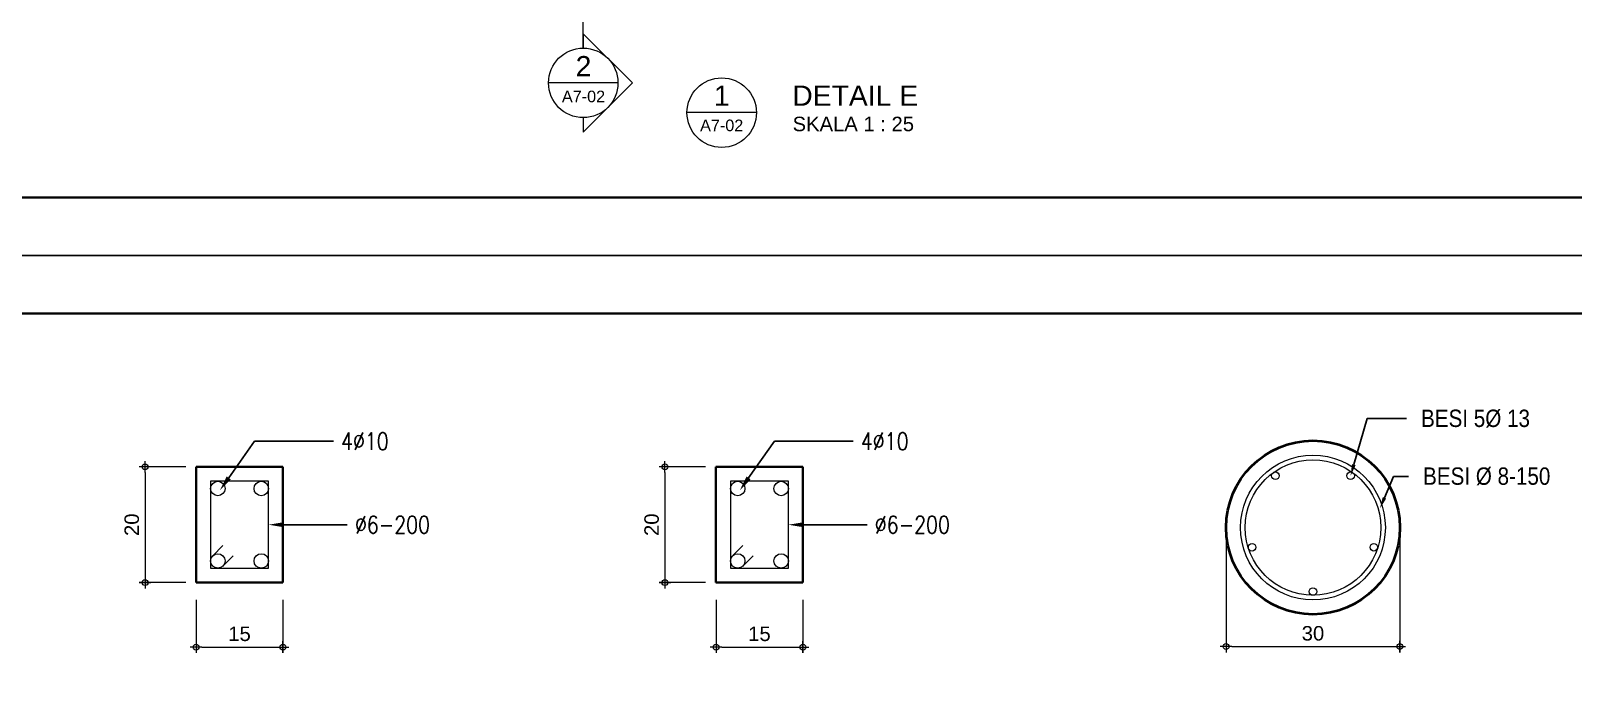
# Model space of a CAD drawing. Header units: millimetres. Extents: x -11 to 1625, y -267 to 195.
# Drawn here: x 870.45 to 897.08, y 55.39 to 66.88 of the extents above; entities that cross this region are included whole.
import ezdxf
from ezdxf import colors
from ezdxf.entities.mleader import LeaderData, LeaderLine
from ezdxf.enums import TextEntityAlignment as Align
from ezdxf.math import Vec2, Vec3

# ---------------------------------------------------------------- set-up
doc = ezdxf.new("R2010")
doc.units = ezdxf.units.MM
doc.linetypes.add('DASHDOT', pattern=[1, 0.5, -0.25, 0, -0.25])
for name, color, linetype, lineweight in [('GRS KOP', 1, 'Continuous', 35), ('grs-kop', 1, 'Continuous', 35), ('kol', 1, 'Continuous', 40), ('kop', 7, 'Continuous', 20), ('not', 7, 'Continuous', 20), ('Steell', 150, 'Continuous', 15), ('TEXT KETERANGAN', 7, 'Continuous', 9), ('tul', 41, 'Continuous', 15), ('u', 6, 'Continuous', 20)]:
    doc.layers.add(name, color=color, linetype=linetype, lineweight=lineweight)
doc.styles.add('ATTR', font='romans.shx', dxfattribs={"width": 0.8, "height": 1.735066})
doc.styles.add('BARU', font='complex.shx')
doc.styles.add('ISO', font='arial.ttf', dxfattribs={"width": 0.85})
doc.styles.add('S', font='SIMPLEX', dxfattribs={"width": 1.1})
doc.styles.get("Standard").update_dxf_attribs({"font": 'ARIALUNI.TTF'})
doc.dimstyles.new('SK-10', dxfattribs={"dimtxt": 0.25, "dimasz": 0.1, "dimexe": 0.1, "dimexo": 0, "dimgap": 0.1, "dimtad": 1, "dimdec": 0, "dimlfac": 10, "dimzin": 12, "dimdsep": 46, "dimtxsty": 'Standard', "dimblk": 'BULAT', "dimcen": 0.1, "dimdle": 0.1, "dimclrd": 256, "dimclre": 256, "dimclrt": 256, "dimadec": 0, "dimazin": 3, "dimtfac": 1, "dimtdec": 0, "dimtix": 1, "dimtofl": 0, "dimtmove": 0, "dimatfit": 3, "dimldrblk": 'BULAT', "dimfxl": 0, "dimtolj": 1, "dimtzin": 0, "dimlwd": -1, "dimlwe": -1, "dimarcsym": 0})

# ---------------------------------------------------------------- blocks, each defined once
blk = doc.blocks.new('kop')
at = {"layer": 'GRS KOP'}
blk.add_lwpolyline([(1, 54), (83, 54), (83, 1), (1, 1)], close=True, dxfattribs=at)
at = {"layer": 'kop', "color": 7}
for p, q in [((84, 55), (0, 55)), ((0, 0), (84, 0))]:
    blk.add_line(p, q, dxfattribs=at)
at = {"layer": 'kop', "style": 'BARU', "flags": 4}
for p, height in [((73.8, 5.4), 0.35), ((80.303, 5.382), 0.25), ((73.8, 4.9), 0.35), ((80.303, 4.882), 0.25), ((73.8, 4.4), 0.35), ((80.303, 4.382), 0.25)]:
    blk.add_attdef('-', p, '', height=height, dxfattribs=at)
at = {"layer": 'kop', "flags": 4}
for tag, p in [('AR-00', (78.057, 2.648)), ('00', (81.238, 2.647))]:
    blk.add_attdef(tag, text='', height=0.35, dxfattribs=at).set_placement(p, align=Align.MIDDLE)
blk = doc.blocks.new('Ndtpd')
blk.add_line((0.747, 0), (-0.747, 0))
blk.add_circle((0, 0), 0.747)
at = {"flags": 4}
for tag, height, p in [('NO', 0.5, (0, 0.148)), ('NOLBR', 0.3, (0, -0.398))]:
    blk.add_attdef(tag, text='', height=height, dxfattribs=at).set_placement(p, align=Align.CENTER)
for tag, p, height in [('NDTPD', (1.516, 0.148), 0.5), ('SKALA', (1.523, -0.398), 0.3)]:
    blk.add_attdef(tag, p, '', height=height, dxfattribs=at)
blk = doc.blocks.new('Npkn')
for p, q in [((0, 0.849), (0.849, 0)), ((0, 0.849), (0, 0.6)), ((0.6, 0), (-0.6, 0)), ((0, -0.849), (0.849, 0)), ((0, -0.6), (0, -0.849))]:
    blk.add_line(p, q)
blk.add_circle((0, 0), 0.6)
at = {"color": 5, "style": 'S', "width": 0.75, "flags": 4}
blk.add_attdef('NO', text='', height=0.3, dxfattribs=at).set_placement((0.005, 0.113), align=Align.CENTER)
at = {"style": 'S', "width": 0.75, "flags": 4}
blk.add_attdef('NOLBR', text='', height=0.2, dxfattribs=at).set_placement((0.005, -0.334), align=Align.CENTER)
blk = doc.blocks.new('BULAT')
for p, q in [((-1, 0), (1, 0)), ((0, -1), (0, 1))]:
    blk.add_line(p, q)
blk.add_circle((0, 0), 0.5)
blk = doc.blocks.new('*D2976')
at = {"layer": 'Defpoints', "color": 0}
for p in [(873.127, 59.351), (872.423, 57.351), (873.127, 57.351)]:
    blk.add_point(p, dxfattribs=at)
at = {"layer": 'u'}
for p, q in [((873.127, 59.351), (872.323, 59.351)), ((872.423, 59.251), (872.423, 57.451)), ((873.127, 57.351), (872.323, 57.351))]:
    blk.add_line(p, q, dxfattribs=at)
at = {"layer": 'u', "xscale": 0.1, "yscale": 0.1, "zscale": 0.1}
for p, rotation in [((872.423, 59.351), 90), ((872.423, 57.351), 270)]:
    blk.add_blockref('BULAT', p, dxfattribs=dict(at, rotation=rotation))
at = {"layer": 'u', "insert": (872.195, 58.351), "char_height": 0.25, "attachment_point": 5, "rotation": 90}
blk.add_mtext('\\A1;20', dxfattribs=at)
blk = doc.blocks.new('*D2977')
at = {"layer": 'Defpoints', "color": 0}
for p in [(873.305, 57.056), (874.805, 57.056), (874.805, 56.238)]:
    blk.add_point(p, dxfattribs=at)
at = {"layer": 'u'}
for p, q in [((873.305, 57.056), (873.305, 56.138)), ((874.805, 57.056), (874.805, 56.138)), ((873.405, 56.238), (874.705, 56.238))]:
    blk.add_line(p, q, dxfattribs=at)
at = {"layer": 'u', "xscale": 0.1, "yscale": 0.1, "zscale": 0.1, "rotation": 180}
blk.add_blockref('BULAT', (873.305, 56.238), dxfattribs=at)
at = {"layer": 'u', "xscale": 0.1, "yscale": 0.1, "zscale": 0.1}
blk.add_blockref('BULAT', (874.805, 56.238), dxfattribs=at)
at = {"layer": 'u', "insert": (874.055, 56.466), "char_height": 0.25, "attachment_point": 5}
blk.add_mtext('\\A1;15', dxfattribs=at)
blk = doc.blocks.new('*D2978')
at = {"layer": 'Defpoints', "color": 0}
for p in [(891.089, 58.303), (894.089, 58.303), (894.089, 56.248)]:
    blk.add_point(p, dxfattribs=at)
at = {"layer": 'u'}
for p, q in [((891.089, 58.303), (891.089, 56.148)), ((894.089, 58.303), (894.089, 56.148)), ((891.189, 56.248), (893.989, 56.248))]:
    blk.add_line(p, q, dxfattribs=at)
at = {"layer": 'u', "xscale": 0.1, "yscale": 0.1, "zscale": 0.1, "rotation": 180}
blk.add_blockref('BULAT', (891.089, 56.248), dxfattribs=at)
at = {"layer": 'u', "xscale": 0.1, "yscale": 0.1, "zscale": 0.1}
blk.add_blockref('BULAT', (894.089, 56.248), dxfattribs=at)
at = {"layer": 'u', "insert": (892.589, 56.475), "char_height": 0.25, "attachment_point": 5}
blk.add_mtext('\\A1;30', dxfattribs=at)
blk = doc.blocks.new('*D3003')
at = {"layer": 'Defpoints', "color": 0}
for p in [(882.103, 59.351), (881.399, 57.351), (882.103, 57.351)]:
    blk.add_point(p, dxfattribs=at)
at = {"layer": 'u'}
for p, q in [((882.103, 59.351), (881.299, 59.351)), ((881.399, 59.251), (881.399, 57.451)), ((882.103, 57.351), (881.299, 57.351))]:
    blk.add_line(p, q, dxfattribs=at)
at = {"layer": 'u', "xscale": 0.1, "yscale": 0.1, "zscale": 0.1}
for p, rotation in [((881.399, 59.351), 90), ((881.399, 57.351), 270)]:
    blk.add_blockref('BULAT', p, dxfattribs=dict(at, rotation=rotation))
at = {"layer": 'u', "insert": (881.171, 58.351), "char_height": 0.25, "attachment_point": 5, "rotation": 90}
blk.add_mtext('\\A1;20', dxfattribs=at)
blk = doc.blocks.new('*D3004')
at = {"layer": 'Defpoints', "color": 0}
for p in [(882.282, 57.056), (883.782, 57.056), (883.782, 56.238)]:
    blk.add_point(p, dxfattribs=at)
at = {"layer": 'u'}
for p, q in [((882.282, 57.056), (882.282, 56.138)), ((883.782, 57.056), (883.782, 56.138)), ((882.382, 56.238), (883.682, 56.238))]:
    blk.add_line(p, q, dxfattribs=at)
at = {"layer": 'u', "xscale": 0.1, "yscale": 0.1, "zscale": 0.1, "rotation": 180}
blk.add_blockref('BULAT', (882.282, 56.238), dxfattribs=at)
at = {"layer": 'u', "xscale": 0.1, "yscale": 0.1, "zscale": 0.1}
blk.add_blockref('BULAT', (883.782, 56.238), dxfattribs=at)
at = {"layer": 'u', "insert": (883.032, 56.466), "char_height": 0.25, "attachment_point": 5}
blk.add_mtext('\\A1;15', dxfattribs=at)

msp = doc.modelspace()

# ---------------------------------------------------------------- linework, layer by layer
at = {"layer": 'grs-kop'}
for p, q in [((873.3051814, 59.3510652), (873.3051814, 57.3510652)), ((873.3051814, 59.3510652), (874.8051814, 59.3510652)), ((874.8051814, 57.3510652), (874.8051814, 59.3510652)), ((882.2815481, 59.3510652), (882.2815481, 57.3510652)), ((882.2815481, 59.3510652), (883.7815481, 59.3510652)), ((883.7815481, 57.3510652), (883.7815481, 59.3510652)), ((873.3051814, 57.3510652), (874.8051814, 57.3510652)), ((882.2815481, 57.3510652), (883.7815481, 57.3510652))]:
    msp.add_line(p, q, dxfattribs=at)
at = {"layer": 'kol'}
msp.add_circle((892.5889594, 58.3026068), 1.5, dxfattribs=at)
at = {"layer": 'not', "linetype": 'DASHDOT'}
msp.add_line((879.9893448, 66.5793686), (879.9893448, 70.3944784), dxfattribs=at)
at = {"layer": 'Steell'}
for centre, radius in [((892.5889594, 58.3026068), 1.25), ((892.5889594, 58.3026068), 1.17), ((891.9394567, 59.1965706), 0.065), ((893.2384621, 59.1965706), 0.065), ((891.538042, 57.961143), 0.065), ((893.6398769, 57.961143), 0.065), ((892.5889594, 57.1976068), 0.065)]:
    msp.add_circle(centre, radius, dxfattribs=at)
at = {"layer": 'tul'}
for p, q in [((873.591793, 57.8144536), (873.7685697, 57.9912303)), ((873.7685697, 57.6376769), (873.9453464, 57.8144536)), ((882.5681597, 57.8144536), (882.7449364, 57.9912303)), ((882.7449364, 57.6376769), (882.9217131, 57.8144536))]:
    msp.add_line(p, q, dxfattribs=at)
for points in [[(873.5551814, 57.6010652), (874.5551814, 57.6010652), (874.5551814, 59.1010652), (873.5551814, 59.1010652)], [(882.5315481, 57.6010652), (883.5315481, 57.6010652), (883.5315481, 59.1010652), (882.5315481, 59.1010652)]]:
    msp.add_lwpolyline(points, close=True, dxfattribs=at)
for centre in [(873.6801814, 58.9760652), (874.4301814, 58.9760652), (882.6565481, 58.9760652), (883.4065481, 58.9760652), (873.6801814, 57.7260652), (874.4301814, 57.7260652), (882.6565481, 57.7260652), (883.4065481, 57.7260652)]:
    msp.add_circle(centre, 0.125, dxfattribs=at)

# ---------------------------------------------------------------- block references
at = {"layer": 'kop'}
for p in [(827.2141618, 63), (827.2141618, 8)]:
    msp.add_blockref('kop', p, dxfattribs=at)
at = {"layer": 'not'}
ref = msp.add_blockref('Npkn', (879.9893448, 65.9793686), dxfattribs=at)
ref.add_attrib('NO', '2', dxfattribs={"layer": '0', "height": 0.35, "flags": 4}).set_placement((879.9941104, 66.0922712), align=Align.CENTER)
ref.add_attrib('NOLBR', 'A7-02', dxfattribs={"layer": '0', "height": 0.2, "flags": 4}).set_placement((879.9941104, 65.6451309), align=Align.CENTER)
ref = msp.add_blockref('Ndtpd', (882.3805788, 65.4653857), dxfattribs=dict(at, xscale=0.803212851405533, yscale=0.8032128514056467, zscale=0.8032128514056226))
ref.add_attrib('NO', '1', dxfattribs={"layer": '0', "height": 0.35, "flags": 4}).set_placement((882.3802516, 65.5839115), align=Align.CENTER)
ref.add_attrib('NDTPD', 'DETAIL E', (883.5982634, 65.5839115), dxfattribs={"layer": '0', "height": 0.35, "flags": 4})
ref.add_attrib('NOLBR', 'A7-02', dxfattribs={"layer": '0', "height": 0.2, "flags": 4}).set_placement((882.3802516, 65.1454158), align=Align.CENTER)
ref.add_attrib('SKALA', 'SKALA 1 : 25', (883.6040635, 65.1454158), dxfattribs={"layer": '0', "height": 0.25, "flags": 4})

# ---------------------------------------------------------------- dimensions: what is measured, and where the dimension line sits
at = {"layer": 'u'}
for base, p1, p2, picture, middle in [((872.4228065, 57.3510652), (873.1265913, 59.3510652), (873.1265913, 57.3510652), '*D2976', (872.1950779, 58.3510652)), ((881.3991731, 57.3510652), (882.102958, 59.3510652), (882.102958, 57.3510652), '*D3003', (881.1714446, 58.3510652))]:
    dim = msp.add_linear_dim(base=base, p1=p1, p2=p2, angle=90, dimstyle='SK-10', dxfattribs=at)
    dim.commit()
    dim.dimension.update_dxf_attribs({"geometry": picture, "text_midpoint": middle})
dim = msp.add_linear_dim(base=(894.0889594, 56.2475935), p1=(891.0889594, 58.3026068), p2=(894.0889594, 58.3026068), dimstyle='SK-10', dxfattribs=at)
dim.commit()
dim.dimension.update_dxf_attribs({"geometry": '*D2978', "text_midpoint": (892.5889594, 56.4753221)})
for base, p1, p2, picture, middle in [((874.8051814, 56.2379527), (873.3051814, 57.056052), (874.8051814, 57.056052), '*D2977', (874.0551814, 56.2379527)), ((883.7815481, 56.2379527), (882.2815481, 57.056052), (883.7815481, 57.056052), '*D3004', (883.0315481, 56.2379527))]:
    dim = msp.add_linear_dim(base=base, p1=p1, p2=p2, dimstyle='SK-10', dxfattribs=at)
    dim.commit()
    dim.dimension.update_dxf_attribs({"geometry": picture, "text_midpoint": middle, "dimtype": 160})

# ---------------------------------------------------------------- leaders
at = {"layer": 'TEXT KETERANGAN'}
ml = msp.add_multileader_mtext('Standard', dxfattribs=at)
ml.set_content('\\A1;\\pxsm1;BESI 5%%C 13', color=90, style='ISO')
ml.set_leader_properties()
ml.build(insert=Vec2(0, 0))
ml.multileader.update_dxf_attribs({"dogleg_length": 0.363934, "arrow_head_size": 0.2})
ctx = ml.context
ctx.base_point, ctx.char_height, ctx.arrow_head_size, ctx.landing_gap_size, ctx.plane_origin = Vec3(894.2050083, 60.1824438), 0.3, 0.2, 0.25, Vec3(867.5099099, 60.2885986)
notes = []
notes.append((ctx, [(0, (1, 1, 0), (893.5243571, 60.1824438), (1, 0), 0.6806512, [(0, [(893.2384621, 59.1965706)], 0, [])])]))
ctx.mtext.insert, ctx.mtext.line_spacing_factor, ctx.mtext.flow_direction = Vec3(894.4550083, 60.3384806), 0.25, 5
ml = msp.add_multileader_mtext('Standard', dxfattribs=at)
ml.set_content('{\\C90;4%%C10}', color=256, style='ATTR')
ml.set_leader_properties()
ml.build(insert=Vec2(0, 0))
ml.multileader.update_dxf_attribs({"text_left_attachment_type": 2, "text_right_attachment_type": 2, "dogleg_length": 2.367, "arrow_head_size": 0.2637542})
ctx = ml.context
ctx.base_point, ctx.char_height, ctx.arrow_head_size, ctx.landing_gap_size, ctx.plane_origin = Vec3(875.6753055, 59.7913213), 0.3, 0.2637542, 0.1318771, Vec3(876.6504961, 61.3746478)
ctx.left_attachment, ctx.right_attachment = 2, 2
notes.append((ctx, [(0, (1, 1, 0), (874.3145985, 59.7913213), (1, 0), 1.360707, [(0, [(873.7159108, 58.9443876)], 0, [])])]))
ctx.mtext.insert, ctx.mtext.flow_direction = Vec3(875.8071827, 59.9413213), 5
ml = msp.add_multileader_mtext('Standard', dxfattribs=at)
ml.set_content('{\\C90;4%%C10}', color=256, style='ATTR')
ml.set_leader_properties()
ml.build(insert=Vec2(0, 0))
ml.multileader.update_dxf_attribs({"text_left_attachment_type": 2, "text_right_attachment_type": 2, "dogleg_length": 2.367, "arrow_head_size": 0.2637542})
ctx = ml.context
ctx.base_point, ctx.char_height, ctx.arrow_head_size, ctx.landing_gap_size, ctx.plane_origin = Vec3(884.6516722, 59.7913213), 0.3, 0.2637542, 0.1318771, Vec3(885.6268628, 61.3746478)
ctx.left_attachment, ctx.right_attachment = 2, 2
notes.append((ctx, [(0, (1, 1, 0), (883.2909652, 59.7913213), (1, 0), 1.360707, [(0, [(882.6922775, 58.9443876)], 0, [])])]))
ctx.mtext.insert, ctx.mtext.flow_direction = Vec3(884.7835494, 59.9413213), 5
ml = msp.add_multileader_mtext('Standard', dxfattribs=at)
ml.set_content('\\A1;\\pxsm1;BESI %%C 8-150', color=90, style='ISO')
ml.set_leader_properties()
ml.build(insert=Vec2(0, 0))
ml.multileader.update_dxf_attribs({"dogleg_length": 0.363934, "arrow_head_size": 0.2})
ctx = ml.context
ctx.base_point, ctx.char_height, ctx.arrow_head_size, ctx.landing_gap_size, ctx.plane_origin = Vec3(894.2399345, 59.1843421), 0.3, 0.2, 0.25, Vec3(867.5099099, 59.2904969)
notes.append((ctx, [(0, (1, 1, 0), (893.9785946, 59.1843421), (1, 0), 0.26134, [(0, [(893.7453131, 58.6308649)], 0, [])])]))
ctx.mtext.insert, ctx.mtext.line_spacing_factor, ctx.mtext.flow_direction = Vec3(894.4899345, 59.3403789), 0.25, 5
ml = msp.add_multileader_mtext('Standard', dxfattribs=at)
ml.set_content('{\\C90;%%C6-200}', color=256, style='ATTR')
ml.set_leader_properties()
ml.build(insert=Vec2(0, 0))
ml.multileader.update_dxf_attribs({"text_left_attachment_type": 2, "text_right_attachment_type": 2, "dogleg_length": 2.367, "arrow_head_size": 0.2637542})
ctx = ml.context
ctx.base_point, ctx.char_height, ctx.arrow_head_size, ctx.landing_gap_size, ctx.plane_origin = Vec3(875.9158884, 58.3510652), 0.3, 0.2637542, 0.1318771, Vec3(876.8808765, 59.2551996)
ctx.left_attachment, ctx.right_attachment = 2, 2
notes.append((ctx, [(0, (1, 1, 0), (875.2309322, 58.3510652), (1, 0), 0.6849562, [(0, [(874.5551814, 58.3510652)], 0, [])])]))
ctx.mtext.insert, ctx.mtext.flow_direction = Vec3(876.0477655, 58.5010652), 5
ml = msp.add_multileader_mtext('Standard', dxfattribs=at)
ml.set_content('{\\C90;%%C6-200}', color=256, style='ATTR')
ml.set_leader_properties()
ml.build(insert=Vec2(0, 0))
ml.multileader.update_dxf_attribs({"text_left_attachment_type": 2, "text_right_attachment_type": 2, "dogleg_length": 2.367, "arrow_head_size": 0.2637542})
ctx = ml.context
ctx.base_point, ctx.char_height, ctx.arrow_head_size, ctx.landing_gap_size, ctx.plane_origin = Vec3(884.8922551, 58.3510652), 0.3, 0.2637542, 0.1318771, Vec3(885.8572432, 59.2551996)
ctx.left_attachment, ctx.right_attachment = 2, 2
notes.append((ctx, [(0, (1, 1, 0), (884.2072989, 58.3510652), (1, 0), 0.6849562, [(0, [(883.5315481, 58.3510652)], 0, [])])]))
ctx.mtext.insert, ctx.mtext.flow_direction = Vec3(885.0241322, 58.5010652), 5
for ctx, leaders in notes:
    for number, flags, end, landing, length, lines in leaders:
        leader = LeaderData()
        leader.index, (leader.has_last_leader_line, leader.has_dogleg_vector, leader.attachment_direction) = number, flags
        leader.last_leader_point, leader.dogleg_vector, leader.dogleg_length = Vec3(end), Vec3(landing), length
        for number, points, colour, breaks in lines:
            line = LeaderLine()
            line.index, line.vertices, line.color, line.breaks = number, Vec3.list(points), colors.encode_raw_color(colour), breaks
            leader.lines.append(line)
        ctx.leaders.append(leader)

doc.saveas('drawing.dxf')
